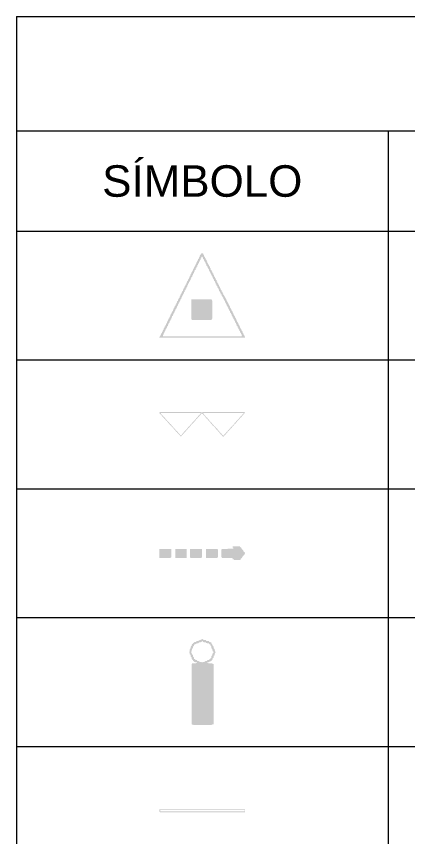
# Model space of a CAD drawing. Header units: metres. Extents: x -1.9 to 50, y -4.7 to 20.4.
# Drawn here: x 34 to 36.74, y 9.77 to 15.5 of the extents above; entities that cross this region are included whole.
import ezdxf
from ezdxf.enums import TextEntityAlignment as Align

# ---------------------------------------------------------------- set-up
doc = ezdxf.new("R2010")
doc.units = ezdxf.units.M
doc.header["$LTSCALE"] = 0.1
for name, color, linetype, lineweight in [('DIVISORIA', 7, 'Continuous', 18), ('ILUMINACAO', 5, 'Continuous', 25), ('INC_EXT', 1, 'Continuous', 25), ('LEGENDA', 7, 'Continuous', 13), ('PASSIVOS', 30, 'Continuous', 25), ('ROTAS', 3, 'Continuous', 35)]:
    doc.layers.add(name, color=color, linetype=linetype, lineweight=lineweight)
doc.styles.add('COSCIP-TEXTO', font='arial.ttf')

# ---------------------------------------------------------------- blocks, each defined once
blk = doc.blocks.new('EXTINTOR_PQS_ABC')
h = blk.add_hatch(color=256)
h.dxf.hatch_style = 1
h.paths.add_polyline_path([(-0.0118, 0.4919), (0.0099, 0.4919), (0.0123, 0.4772), (0.0195, 0.4723), (0.0212, 0.4567), (0.0293, 0.4527), (0.0312, 0.438), (0.0394, 0.4331), (0.0421, 0.4184), (0.0491, 0.4136), (0.0512, 0.3989), (0.0586, 0.394), (0.0603, 0.3776), (0.0677, 0.3755), (0.0701, 0.3597), (0.0785, 0.3548), (0.0813, 0.3401), (0.0882, 0.3352), (0.0902, 0.3206), (0.0978, 0.3157), (0.0995, 0.2991), (0.1068, 0.2973), (0.11, 0.2814), (0.1177, 0.2765), (0.1204, 0.2618), (0.1274, 0.2569), (0.1293, 0.2423), (0.1369, 0.2374), (0.1386, 0.221), (0.1469, 0.2178), (0.1493, 0.2031), (0.1558, 0.2), (0.1595, 0.1835), (0.1665, 0.1786), (0.1681, 0.164), (0.1761, 0.1591), (0.1778, 0.1419), (0.1861, 0.1395), (0.1886, 0.1248), (0.1949, 0.1217), (0.1987, 0.1052), (0.2056, 0.1003), (0.2074, 0.0856), (0.2153, 0.0808), (0.2169, 0.0655), (0.2253, 0.0612), (0.2281, 0.0465), (0.2351, 0.0416), (0.2377, 0.0269), (0.2447, 0.022), (0.2463, 0.0068), (0.2536, 0.0042), (0.2561, -0.0065), (0.2621, -0.0098), (0.2659, -0.0229), (0.2732, -0.0256), (0.2757, -0.0426), (0.2823, -0.0465), (0.2854, -0.0627), (0.2928, -0.0706), (0.2952, -0.0822), (0.302, -0.0856), (0.305, -0.1011), (0.3124, -0.1037), (0.3148, -0.1209), (0.3216, -0.1248), (0.324, -0.1395), (0.3334, -0.1517), (0.3344, -0.1603), (0.3415, -0.164), (0.3442, -0.1794), (0.3515, -0.1823), (0.3535, -0.1982), (0.3603, -0.2031), (0.3637, -0.2195), (0.3726, -0.23), (0.3735, -0.2385), (0.3809, -0.2416), (0.3833, -0.2577), (0.3907, -0.2606), (0.3927, -0.2765), (0.3993, -0.2814), (0.4052, -0.3034), (0.4118, -0.3083), (0.4127, -0.3166), (0.42, -0.3199), (0.4225, -0.336), (0.4298, -0.3392), (0.4323, -0.356), (0.4383, -0.3597), (0.4413, -0.3744), (0.4445, -0.3818), (0.451, -0.3866), (0.4518, -0.3949), (0.4592, -0.3977), (0.4613, -0.4136), (0.469, -0.4179), (0.4714, -0.4344), (0.4769, -0.438), (0.4812, -0.4544), (0.4867, -0.4576), (0.4902, -0.4649), (0.491, -0.4731), (0.4983, -0.4756), (0.5, -0.4919), (-0.5, -0.4919), (-0.4976, -0.4748), (-0.4896, -0.4723), (-0.4858, -0.4576), (-0.4799, -0.4527), (-0.4767, -0.438), (-0.4707, -0.4345), (-0.4682, -0.4237), (-0.462, -0.4209), (-0.4585, -0.4042), (-0.4524, -0.4013), (-0.4499, -0.3866), (-0.4462, -0.3785), (-0.4413, -0.3759), (-0.437, -0.3597), (-0.4315, -0.3563), (-0.4291, -0.3455), (-0.4225, -0.3426), (-0.4204, -0.3279), (-0.4138, -0.323), (-0.4108, -0.3083), (-0.4071, -0.2999), (-0.4022, -0.2975), (-0.3982, -0.2814), (-0.3924, -0.278), (-0.3899, -0.2672), (-0.3834, -0.2643), (-0.3813, -0.2496), (-0.3753, -0.2452), (-0.3723, -0.2374), (-0.3704, -0.2218), (-0.363, -0.2185), (-0.3606, -0.2022), (-0.3532, -0.1992), (-0.3508, -0.1878), (-0.3428, -0.1786), (-0.3402, -0.164), (-0.3337, -0.1601), (-0.3312, -0.1432), (-0.3239, -0.1402), (-0.3214, -0.1244), (-0.3141, -0.121), (-0.3096, -0.1052), (-0.3037, -0.1003), (-0.3005, -0.0856), (-0.2945, -0.0818), (-0.2921, -0.0649), (-0.2847, -0.062), (-0.2822, -0.0465), (-0.2749, -0.043), (-0.2739, -0.0343), (-0.2651, -0.0236), (-0.262, -0.0098), (-0.2554, -0.0059), (-0.2536, 0.0122), (-0.2465, 0.0147), (-0.2431, 0.0326), (-0.2357, 0.0343), (-0.2337, 0.0514), (-0.226, 0.0538), (-0.224, 0.071), (-0.217, 0.0734), (-0.2144, 0.0905), (-0.2074, 0.093), (-0.2046, 0.1101), (-0.1965, 0.1126), (-0.1945, 0.1297), (-0.1868, 0.132), (-0.1848, 0.1493), (-0.1779, 0.1517), (-0.1753, 0.1688), (-0.1677, 0.1713), (-0.1648, 0.1891), (-0.1573, 0.1909), (-0.1553, 0.208), (-0.1477, 0.2104), (-0.1457, 0.2276), (-0.1388, 0.23), (-0.1365, 0.2472), (-0.1306, 0.2514), (-0.1257, 0.2686), (-0.1186, 0.2716), (-0.1168, 0.2863), (-0.1093, 0.2912), (-0.1072, 0.3059), (-0.1012, 0.3109), (-0.0963, 0.3277), (-0.0908, 0.3304), (-0.0877, 0.345), (-0.0796, 0.3499), (-0.0777, 0.3646), (-0.0707, 0.3695), (-0.0681, 0.3842), (-0.062, 0.3892), (-0.0571, 0.4059), (-0.0515, 0.4087), (-0.0485, 0.4233), (-0.0404, 0.4282), (-0.0385, 0.4429), (-0.0312, 0.4478), (-0.029, 0.4625), (-0.0254, 0.4698), (-0.0204, 0.473), (-0.018, 0.4841), (-0.0119, 0.487)])
h.paths.add_polyline_path([(-0.0082, 0.4529), (-0.0105, 0.4356), (-0.018, 0.4335), (-0.0201, 0.416), (-0.0278, 0.4126), (-0.0296, 0.3964), (-0.0369, 0.394), (-0.04, 0.3762), (-0.0475, 0.3744), (-0.0495, 0.3573), (-0.0571, 0.3549), (-0.0592, 0.3377), (-0.0663, 0.3352), (-0.0687, 0.3181), (-0.0763, 0.3157), (-0.0787, 0.2985), (-0.0868, 0.2961), (-0.0888, 0.279), (-0.0963, 0.2767), (-0.0983, 0.2594), (-0.1055, 0.2569), (-0.1078, 0.2398), (-0.1136, 0.2374), (-0.1171, 0.2202), (-0.1255, 0.2153), (-0.1272, 0.2007), (-0.1344, 0.1958), (-0.1368, 0.1811), (-0.1429, 0.1762), (-0.1464, 0.1615), (-0.1535, 0.1566), (-0.1575, 0.1402), (-0.1647, 0.137), (-0.1664, 0.1224), (-0.1738, 0.1175), (-0.1759, 0.1028), (-0.1822, 0.0979), (-0.1868, 0.0812), (-0.193, 0.0783), (-0.1955, 0.0636), (-0.2037, 0.0587), (-0.2055, 0.044), (-0.2124, 0.0392), (-0.215, 0.0245), (-0.2213, 0.0196), (-0.2247, 0.0049), (-0.2323, 0), (-0.2358, -0.0192), (-0.2431, -0.0233), (-0.2456, -0.0392), (-0.2532, -0.044), (-0.2554, -0.0612), (-0.2627, -0.063), (-0.2651, -0.0797), (-0.2725, -0.0821), (-0.2768, -0.0979), (-0.2828, -0.1028), (-0.2848, -0.1175), (-0.2921, -0.1217), (-0.2945, -0.1392), (-0.3018, -0.1413), (-0.3043, -0.1575), (-0.3116, -0.1605), (-0.3148, -0.1762), (-0.3219, -0.1811), (-0.3239, -0.1969), (-0.3312, -0.2001), (-0.3337, -0.2176), (-0.341, -0.2196), (-0.3434, -0.2354), (-0.3508, -0.2386), (-0.3531, -0.2569), (-0.3606, -0.2593), (-0.3624, -0.2765), (-0.369, -0.279), (-0.3728, -0.2973), (-0.3792, -0.2985), (-0.3819, -0.3157), (-0.39, -0.3181), (-0.392, -0.3352), (-0.3993, -0.3377), (-0.4015, -0.3548), (-0.408, -0.3573), (-0.412, -0.3756), (-0.4193, -0.3785), (-0.4211, -0.394), (-0.4292, -0.3964), (-0.4311, -0.4136), (-0.4385, -0.416), (-0.4407, -0.4331), (-0.4473, -0.4356), (-0.4511, -0.4539), (-0.4585, -0.4566), (-0.4598, -0.4723), (-0.456, -0.4746), (0.4592, -0.4743), (0.4614, -0.4698), (0.4592, -0.4539), (0.4539, -0.4503), (0.4494, -0.4343), (0.4424, -0.4307), (0.4396, -0.4152), (0.4323, -0.4132), (0.4301, -0.3964), (0.4225, -0.3928), (0.4205, -0.3768), (0.4137, -0.372), (0.4102, -0.3562), (0.4029, -0.3534), (0.4005, -0.3371), (0.3931, -0.3351), (0.3907, -0.3175), (0.3833, -0.3139), (0.3814, -0.2985), (0.3752, -0.2936), (0.3711, -0.2779), (0.3637, -0.275), (0.3613, -0.2587), (0.354, -0.2568), (0.3515, -0.2391), (0.3442, -0.235), (0.3422, -0.2202), (0.3354, -0.2153), (0.3319, -0.1998), (0.3246, -0.1976), (0.3221, -0.1805), (0.3148, -0.1785), (0.3124, -0.1609), (0.305, -0.1567), (0.3031, -0.1419), (0.296, -0.137), (0.2928, -0.1215), (0.2854, -0.1193), (0.283, -0.1022), (0.2757, -0.1002), (0.2735, -0.0832), (0.2667, -0.0783), (0.2634, -0.0623), (0.2571, -0.0587), (0.2536, -0.0433), (0.2463, -0.0414), (0.2441, -0.0245), (0.2365, -0.0218), (0.2341, -0.007), (0.2263, -0.0049), (0.2243, 0.0122), (0.2162, 0.0147), (0.2132, 0.0318), (0.2062, 0.0343), (0.2031, 0.0514), (0.1966, 0.0538), (0.1942, 0.071), (0.1871, 0.0734), (0.1851, 0.0905), (0.1778, 0.092), (0.174, 0.1101), (0.1671, 0.1126), (0.1639, 0.1297), (0.1575, 0.1321), (0.1558, 0.149), (0.148, 0.1517), (0.1459, 0.1688), (0.1378, 0.1713), (0.136, 0.186), (0.1279, 0.1909), (0.1247, 0.208), (0.1183, 0.2104), (0.1166, 0.2267), (0.1087, 0.23), (0.1062, 0.2472), (0.0986, 0.2496), (0.0968, 0.2643), (0.0888, 0.2692), (0.0858, 0.2863), (0.0792, 0.2888), (0.0775, 0.3059), (0.0701, 0.3076), (0.0677, 0.3244), (0.0594, 0.3279), (0.0575, 0.3426), (0.0496, 0.3475), (0.0465, 0.3646), (0.0401, 0.3671), (0.0383, 0.3837), (0.0303, 0.3866), (0.0285, 0.4019), (0.0212, 0.4049), (0.017, 0.4233), (0.0105, 0.4258), (0.0077, 0.4429), (0.0016, 0.4442), (-0.0009, 0.4533)], flags=16)
h.paths.add_polyline_path([(-0.1254, -0.044), (0.1082, -0.044), (0.1093, -0.0523), (0.1152, -0.0563), (0.116, -0.0661), (0.116, -0.2643), (0.1147, -0.2741), (0.1082, -0.279), (0.1069, -0.2863), (-0.1134, -0.2869), (-0.1169, -0.2863), (-0.1183, -0.2811), (-0.1257, -0.2787), (-0.1272, -0.0563)])
blk = doc.blocks.new('BARRA_ANTIPANICO')
h = blk.add_hatch(color=256)
h.dxf.hatch_style = 1
h.paths.add_polyline_path([(-0.4913, 0.1424), (-0.0175, 0.1425), (-0.0131, 0.1424), (-0.0126, 0.1405), (-0.0099, 0.1404), (0.0063, 0.1405), (0.0067, 0.1424), (0.0084, 0.1425), (0.4802, 0.1425), (0.4856, 0.1424), (0.4861, 0.1405), (0.4888, 0.1404), (0.4907, 0.1405), (0.4917, 0.143), (0.4946, 0.1432), (0.4958, 0.1424), (0.4963, 0.1395), (0.4997, 0.1386), (0.5, 0.1367), (0.4994, 0.1347), (0.4965, 0.1343), (0.4955, 0.1295), (0.4916, 0.129), (0.4907, 0.1244), (0.4875, 0.1242), (0.4867, 0.1203), (0.4829, 0.1194), (0.4819, 0.1156), (0.4781, 0.1146), (0.4771, 0.1108), (0.4727, 0.1088), (0.4711, 0.1021), (0.4679, 0.1002), (0.4668, 0.0966), (0.4632, 0.0954), (0.462, 0.0916), (0.4585, 0.0906), (0.4578, 0.0868), (0.4543, 0.0863), (0.4533, 0.0818), (0.4495, 0.0814), (0.4488, 0.0772), (0.4447, 0.0766), (0.444, 0.0724), (0.4399, 0.0717), (0.4393, 0.0676), (0.436, 0.0666), (0.4351, 0.0622), (0.4317, 0.0619), (0.431, 0.058), (0.4268, 0.0571), (0.4262, 0.0532), (0.4223, 0.0523), (0.4215, 0.0484), (0.4179, 0.0474), (0.415, 0.0398), (0.4131, 0.0397), (0.4104, 0.0369), (0.4104, 0.035), (0.4083, 0.0348), (0.4065, 0.0331), (0.4057, 0.0302), (0.4028, 0.0283), (0.4021, 0.0244), (0.3987, 0.024), (0.3978, 0.0197), (0.3939, 0.0191), (0.3929, 0.0147), (0.3891, 0.0143), (0.3881, 0.0099), (0.3843, 0.0094), (0.3837, 0.0053), (0.3795, 0.0044), (0.3785, -0.0001), (0.3747, -0.0005), (0.3743, -0.0043), (0.3709, -0.0053), (0.3705, -0.0091), (0.3665, -0.0101), (0.3651, -0.0148), (0.3622, -0.0153), (0.3603, -0.0187), (0.3572, -0.0197), (0.3572, -0.0216), (0.3555, -0.0237), (0.3526, -0.0245), (0.3502, -0.0312), (0.3463, -0.0331), (0.3456, -0.0369), (0.3416, -0.0379), (0.3412, -0.0417), (0.3378, -0.0427), (0.3373, -0.0466), (0.333, -0.0475), (0.3325, -0.0515), (0.3287, -0.052), (0.3277, -0.0566), (0.3239, -0.057), (0.3234, -0.0609), (0.3191, -0.0618), (0.3181, -0.0662), (0.3142, -0.0667), (0.3139, -0.0705), (0.3105, -0.072), (0.3102, -0.0753), (0.3061, -0.0772), (0.3047, -0.081), (0.3013, -0.082), (0.2999, -0.0858), (0.2966, -0.0868), (0.2946, -0.0935), (0.2907, -0.0954), (0.2901, -0.0993), (0.2859, -0.1002), (0.2854, -0.1041), (0.2812, -0.105), (0.2807, -0.1089), (0.2774, -0.1098), (0.2769, -0.1139), (0.2731, -0.1143), (0.2724, -0.1184), (0.2683, -0.1192), (0.2677, -0.1232), (0.2635, -0.124), (0.2629, -0.128), (0.2587, -0.1289), (0.2577, -0.1335), (0.2544, -0.1338), (0.2536, -0.1376), (0.25, -0.1386), (0.2489, -0.1424), (0.2462, -0.1432), (0.2404, -0.1429), (0.2392, -0.1386), (0.2351, -0.1376), (0.2347, -0.1338), (0.2304, -0.1328), (0.2299, -0.1287), (0.2261, -0.1283), (0.2251, -0.1239), (0.2213, -0.1235), (0.2203, -0.119), (0.2163, -0.1184), (0.2159, -0.1146), (0.2126, -0.1132), (0.2123, -0.1098), (0.2088, -0.1088), (0.2076, -0.105), (0.2032, -0.1031), (0.2028, -0.1002), (0.2011, -0.0984), (0.1991, -0.0983), (0.1971, -0.0916), (0.1927, -0.0897), (0.1917, -0.0858), (0.1879, -0.0849), (0.187, -0.081), (0.1839, -0.0808), (0.183, -0.0762), (0.1796, -0.0753), (0.1793, -0.0715), (0.1752, -0.0709), (0.1745, -0.0667), (0.1704, -0.066), (0.1695, -0.0616), (0.1656, -0.0611), (0.1647, -0.0566), (0.1611, -0.0561), (0.1605, -0.0523), (0.1565, -0.0513), (0.1557, -0.0475), (0.1513, -0.0458), (0.1495, -0.0388), (0.1466, -0.0369), (0.1462, -0.034), (0.1418, -0.0321), (0.1407, -0.0286), (0.1378, -0.0282), (0.1359, -0.0236), (0.133, -0.0233), (0.1321, -0.0187), (0.1282, -0.0183), (0.1273, -0.0148), (0.123, -0.0139), (0.1225, -0.01), (0.1187, -0.0096), (0.1179, -0.0053), (0.1147, -0.0043), (0.1143, -0.0005), (0.11, 0.0004), (0.1096, 0.0043), (0.1052, 0.0053), (0.1048, 0.0091), (0.1004, 0.0106), (0.0986, 0.0177), (0.0956, 0.0186), (0.094, 0.0206), (0.094, 0.0225), (0.0918, 0.0228), (0.0899, 0.0244), (0.0889, 0.0276), (0.086, 0.0283), (0.085, 0.0321), (0.0816, 0.034), (0.0813, 0.0378), (0.0768, 0.0388), (0.0765, 0.0427), (0.0726, 0.043), (0.0717, 0.0475), (0.0678, 0.0479), (0.0671, 0.0523), (0.063, 0.053), (0.0621, 0.0574), (0.058, 0.058), (0.0573, 0.0622), (0.0533, 0.0628), (0.0529, 0.0666), (0.0496, 0.0676), (0.0486, 0.0722), (0.0458, 0.073), (0.0439, 0.0771), (0.0407, 0.0782), (0.0407, 0.0801), (0.0391, 0.0818), (0.0358, 0.0829), (0.0333, 0.0906), (0.0304, 0.0908), (0.0289, 0.0954), (0.0249, 0.0964), (0.0241, 0.1002), (0.0208, 0.1004), (0.0199, 0.1046), (0.0165, 0.106), (0.016, 0.11), (0.0122, 0.1104), (0.0115, 0.1146), (0.0074, 0.1152), (0.0067, 0.1194), (0.0026, 0.12), (0.002, 0.1242), (-0.0025, 0.1251), (-0.0028, 0.128), (-0.0041, 0.129), (-0.007, 0.1282), (-0.0079, 0.1244), (-0.0118, 0.1233), (-0.0119, 0.1203), (-0.0152, 0.1184), (-0.0166, 0.1146), (-0.0197, 0.1136), (-0.0223, 0.1069), (-0.0242, 0.1069), (-0.026, 0.105), (-0.0271, 0.1015), (-0.0306, 0.1002), (-0.0315, 0.0964), (-0.0353, 0.0954), (-0.0357, 0.0916), (-0.0396, 0.0911), (-0.0405, 0.0867), (-0.0447, 0.0858), (-0.0451, 0.082), (-0.0485, 0.081), (-0.0492, 0.0768), (-0.053, 0.0764), (-0.0535, 0.0724), (-0.0578, 0.0715), (-0.0582, 0.0676), (-0.0626, 0.0667), (-0.063, 0.0628), (-0.067, 0.0619), (-0.0676, 0.058), (-0.0712, 0.057), (-0.0723, 0.0532), (-0.0765, 0.0513), (-0.077, 0.0484), (-0.0801, 0.0465), (-0.0824, 0.0398), (-0.0863, 0.0379), (-0.0866, 0.0348), (-0.0904, 0.0337), (-0.0919, 0.0292), (-0.0958, 0.0283), (-0.0962, 0.0244), (-0.1005, 0.0235), (-0.101, 0.0195), (-0.1051, 0.0187), (-0.1058, 0.0145), (-0.1098, 0.0139), (-0.1102, 0.0101), (-0.1136, 0.0091), (-0.1144, 0.0048), (-0.1182, 0.0044), (-0.1192, -0.0001), (-0.1227, -0.0005), (-0.124, -0.0051), (-0.127, -0.0053), (-0.128, -0.0091), (-0.1316, -0.0101), (-0.1328, -0.0139), (-0.137, -0.0158), (-0.1391, -0.0216), (-0.1422, -0.0227), (-0.1432, -0.0266), (-0.1467, -0.0283), (-0.147, -0.0315), (-0.1514, -0.0331), (-0.1518, -0.0369), (-0.1556, -0.0374), (-0.1566, -0.0419), (-0.1604, -0.0423), (-0.1611, -0.0465), (-0.1652, -0.0472), (-0.1662, -0.0516), (-0.1702, -0.0523), (-0.171, -0.0567), (-0.1748, -0.0572), (-0.1751, -0.0609), (-0.1786, -0.0623), (-0.1789, -0.0657), (-0.1828, -0.0667), (-0.1837, -0.0705), (-0.1881, -0.0724), (-0.19, -0.0791), (-0.1921, -0.0793), (-0.1945, -0.082), (-0.1945, -0.0839), (-0.1986, -0.0858), (-0.1997, -0.0892), (-0.2026, -0.0898), (-0.2037, -0.0945), (-0.2074, -0.0949), (-0.2084, -0.0994), (-0.2116, -0.1002), (-0.212, -0.1041), (-0.216, -0.1046), (-0.217, -0.1091), (-0.221, -0.1098), (-0.2218, -0.1142), (-0.2256, -0.1146), (-0.2266, -0.119), (-0.2304, -0.1194), (-0.2308, -0.1232), (-0.2352, -0.1242), (-0.2355, -0.128), (-0.2387, -0.1299), (-0.24, -0.1339), (-0.2429, -0.1347), (-0.2437, -0.1376), (-0.2458, -0.1386), (-0.2534, -0.1384), (-0.2553, -0.1367), (-0.2554, -0.1347), (-0.2573, -0.1347), (-0.2592, -0.1328), (-0.2599, -0.1299), (-0.2621, -0.1297), (-0.2639, -0.128), (-0.2649, -0.1242), (-0.2685, -0.1232), (-0.2688, -0.1198), (-0.2723, -0.1184), (-0.2726, -0.1148), (-0.2765, -0.1143), (-0.2774, -0.1099), (-0.2812, -0.1095), (-0.2822, -0.105), (-0.286, -0.1046), (-0.287, -0.1), (-0.2908, -0.0995), (-0.2914, -0.0954), (-0.2956, -0.0946), (-0.2966, -0.0902), (-0.3005, -0.0897), (-0.301, -0.0858), (-0.3044, -0.0849), (-0.3052, -0.0805), (-0.3087, -0.0801), (-0.31, -0.0755), (-0.3129, -0.0748), (-0.314, -0.0715), (-0.3158, -0.0699), (-0.3177, -0.0699), (-0.3188, -0.0667), (-0.3206, -0.065), (-0.3225, -0.065), (-0.3228, -0.0628), (-0.3254, -0.0602), (-0.3275, -0.0599), (-0.3297, -0.0532), (-0.333, -0.0522), (-0.334, -0.048), (-0.3375, -0.0465), (-0.3378, -0.043), (-0.3417, -0.0424), (-0.3426, -0.0381), (-0.3465, -0.0375), (-0.3474, -0.0331), (-0.3513, -0.0327), (-0.3522, -0.0282), (-0.356, -0.0278), (-0.357, -0.0232), (-0.3608, -0.0228), (-0.3615, -0.0187), (-0.3656, -0.018), (-0.3662, -0.0149), (-0.3697, -0.0139), (-0.3701, -0.0101), (-0.3743, -0.0093), (-0.3752, -0.0047), (-0.3782, -0.0043), (-0.38, 0.0003), (-0.3829, 0.001), (-0.384, 0.0043), (-0.388, 0.0062), (-0.3888, 0.0091), (-0.393, 0.011), (-0.3936, 0.0139), (-0.3954, 0.0158), (-0.3973, 0.0158), (-0.3992, 0.0225), (-0.4028, 0.0244), (-0.403, 0.0276), (-0.4076, 0.0292), (-0.4085, 0.0331), (-0.4117, 0.0333), (-0.4132, 0.0379), (-0.4165, 0.0381), (-0.4177, 0.0427), (-0.4213, 0.043), (-0.4221, 0.0475), (-0.4264, 0.0484), (-0.427, 0.0525), (-0.4312, 0.0532), (-0.4316, 0.0571), (-0.435, 0.058), (-0.4354, 0.0619), (-0.4398, 0.0628), (-0.4402, 0.0666), (-0.4443, 0.0674), (-0.4452, 0.072), (-0.4491, 0.0729), (-0.4494, 0.0762), (-0.4539, 0.0777), (-0.4542, 0.081), (-0.4587, 0.0826), (-0.459, 0.0858), (-0.4635, 0.0873), (-0.4638, 0.0906), (-0.4667, 0.0925), (-0.4692, 0.1001), (-0.4721, 0.1003), (-0.4732, 0.104), (-0.4769, 0.1051), (-0.4788, 0.1097), (-0.4817, 0.11), (-0.4836, 0.1146), (-0.4865, 0.1148), (-0.4876, 0.1194), (-0.4913, 0.1198), (-0.4922, 0.1243), (-0.4965, 0.1251), (-0.4968, 0.129), (-0.4999, 0.1299), (-0.5, 0.1386), (-0.4914, 0.1405)])
h.paths.add_polyline_path([(0.0132, 0.1328), (0.011, 0.129), (0.0109, 0.1261), (0.0132, 0.1234), (0.0151, 0.1234), (0.0153, 0.1213), (0.019, 0.1184), (0.0213, 0.1117), (0.0254, 0.1098), (0.0256, 0.1066), (0.0295, 0.1057), (0.0304, 0.1016), (0.0349, 0.1002), (0.0352, 0.0967), (0.0396, 0.0954), (0.04, 0.0915), (0.0442, 0.0906), (0.0448, 0.0865), (0.0489, 0.0858), (0.0493, 0.082), (0.0528, 0.081), (0.0534, 0.0769), (0.0573, 0.0764), (0.0582, 0.0718), (0.0614, 0.0714), (0.0624, 0.0676), (0.0662, 0.0666), (0.0672, 0.0628), (0.0717, 0.0611), (0.0736, 0.054), (0.0755, 0.054), (0.0773, 0.0523), (0.0784, 0.0486), (0.0821, 0.0475), (0.0822, 0.0446), (0.0859, 0.0427), (0.0869, 0.0388), (0.0899, 0.0386), (0.0908, 0.034), (0.0952, 0.0331), (0.0956, 0.0291), (0.0999, 0.0283), (0.1004, 0.0243), (0.1047, 0.0235), (0.1052, 0.0194), (0.1091, 0.019), (0.11, 0.0143), (0.1139, 0.0138), (0.1143, 0.0101), (0.1177, 0.0091), (0.1187, 0.0047), (0.1225, 0.0042), (0.1229, 0.0005), (0.1244, -0.0011), (0.1266, -0.0014), (0.1291, -0.0082), (0.1321, -0.009), (0.1338, -0.011), (0.1339, -0.013), (0.1369, -0.0139), (0.1388, -0.0176), (0.1417, -0.0179), (0.1426, -0.0225), (0.147, -0.0235), (0.1474, -0.0273), (0.1509, -0.0283), (0.1512, -0.0321), (0.1551, -0.0325), (0.1561, -0.0371), (0.1602, -0.0379), (0.1608, -0.0421), (0.1647, -0.0425), (0.1653, -0.0465), (0.1697, -0.0475), (0.1704, -0.0517), (0.1743, -0.0522), (0.1746, -0.0561), (0.1786, -0.058), (0.1792, -0.0609), (0.1824, -0.0628), (0.1824, -0.0647), (0.1839, -0.0665), (0.1872, -0.0676), (0.1892, -0.0743), (0.1933, -0.0762), (0.1935, -0.0794), (0.1973, -0.0803), (0.1988, -0.0849), (0.2028, -0.0858), (0.2035, -0.0897), (0.2074, -0.0906), (0.2078, -0.0947), (0.212, -0.0954), (0.2124, -0.0993), (0.2158, -0.1002), (0.2162, -0.1041), (0.2203, -0.1047), (0.2213, -0.1092), (0.2251, -0.1097), (0.2261, -0.1142), (0.2295, -0.1146), (0.2302, -0.1184), (0.2342, -0.1194), (0.235, -0.1232), (0.2395, -0.1251), (0.2413, -0.1319), (0.2462, -0.1324), (0.2477, -0.1319), (0.25, -0.1252), (0.252, -0.1251), (0.2537, -0.1232), (0.2544, -0.1204), (0.2585, -0.1184), (0.2596, -0.115), (0.2625, -0.1144), (0.2644, -0.1098), (0.2673, -0.1095), (0.2683, -0.105), (0.2721, -0.1045), (0.2731, -0.1), (0.2773, -0.0993), (0.2777, -0.0954), (0.2811, -0.0945), (0.2817, -0.0903), (0.2855, -0.0898), (0.286, -0.0858), (0.2903, -0.0849), (0.2913, -0.0805), (0.2951, -0.0801), (0.2961, -0.0757), (0.2999, -0.0753), (0.3002, -0.0715), (0.3047, -0.0695), (0.3048, -0.0667), (0.3066, -0.0648), (0.3085, -0.0648), (0.3086, -0.0628), (0.3124, -0.0599), (0.3124, -0.058), (0.3151, -0.0551), (0.3152, -0.0532), (0.3172, -0.0531), (0.3189, -0.0513), (0.3191, -0.0483), (0.3235, -0.0465), (0.3239, -0.0427), (0.3277, -0.0422), (0.3286, -0.0379), (0.3325, -0.0374), (0.3334, -0.0331), (0.3373, -0.0326), (0.338, -0.0283), (0.3413, -0.0273), (0.3416, -0.0235), (0.3459, -0.0226), (0.3469, -0.0182), (0.3507, -0.0178), (0.3517, -0.0143), (0.3555, -0.0139), (0.3565, -0.0093), (0.3594, -0.0091), (0.3613, -0.0044), (0.3642, -0.0041), (0.3652, -0.0005), (0.3695, 0.0014), (0.37, 0.0043), (0.3731, 0.0062), (0.3747, 0.0131), (0.3791, 0.0149), (0.3795, 0.0185), (0.3833, 0.0191), (0.3843, 0.0234), (0.3887, 0.0244), (0.3891, 0.0283), (0.3933, 0.0292), (0.3939, 0.0334), (0.3977, 0.0338), (0.3983, 0.0379), (0.4027, 0.0388), (0.4031, 0.0427), (0.4065, 0.0436), (0.4073, 0.0479), (0.4111, 0.0484), (0.4121, 0.053), (0.4153, 0.0532), (0.4169, 0.0578), (0.4199, 0.058), (0.4209, 0.0619), (0.4255, 0.0637), (0.4257, 0.0666), (0.4298, 0.0686), (0.4319, 0.0753), (0.4359, 0.0772), (0.4364, 0.0801), (0.4397, 0.082), (0.4409, 0.0857), (0.4444, 0.0868), (0.4452, 0.0906), (0.449, 0.0916), (0.4495, 0.0956), (0.4533, 0.0961), (0.454, 0.1002), (0.4581, 0.1009), (0.4588, 0.105), (0.4629, 0.1057), (0.4639, 0.1103), (0.4677, 0.1107), (0.4681, 0.1146), (0.4716, 0.1156), (0.4719, 0.1194), (0.4763, 0.1203), (0.4767, 0.1242), (0.481, 0.1251), (0.4813, 0.1261), (0.4802, 0.1329)], flags=16)
h.paths.add_polyline_path([(-0.4807, 0.1328), (-0.4811, 0.1309), (-0.4836, 0.1291), (-0.4855, 0.129), (-0.4857, 0.128), (-0.4855, 0.126), (-0.4836, 0.1259), (-0.4819, 0.1242), (-0.4811, 0.1203), (-0.4778, 0.1201), (-0.4768, 0.1156), (-0.4724, 0.1146), (-0.472, 0.1108), (-0.4677, 0.1098), (-0.4673, 0.106), (-0.4639, 0.105), (-0.4635, 0.1012), (-0.4596, 0.1007), (-0.4589, 0.0964), (-0.4548, 0.0957), (-0.4539, 0.0912), (-0.45, 0.0908), (-0.4491, 0.0864), (-0.4451, 0.0858), (-0.4443, 0.0816), (-0.4403, 0.081), (-0.4395, 0.0767), (-0.4358, 0.0762), (-0.4353, 0.0724), (-0.4324, 0.0705), (-0.4323, 0.0686), (-0.4309, 0.0668), (-0.4277, 0.0657), (-0.4277, 0.0638), (-0.4251, 0.061), (-0.4231, 0.0609), (-0.4231, 0.059), (-0.4203, 0.0562), (-0.4183, 0.0561), (-0.4158, 0.0494), (-0.4136, 0.0491), (-0.4119, 0.0475), (-0.4117, 0.0443), (-0.4071, 0.0427), (-0.4064, 0.0388), (-0.4023, 0.0379), (-0.4021, 0.0345), (-0.3985, 0.0331), (-0.3982, 0.0296), (-0.3938, 0.0283), (-0.3935, 0.0244), (-0.3896, 0.024), (-0.3887, 0.0194), (-0.3848, 0.019), (-0.3839, 0.0146), (-0.3797, 0.0139), (-0.3791, 0.0098), (-0.375, 0.0091), (-0.3743, 0.0049), (-0.3704, 0.0046), (-0.3699, 0.0005), (-0.3666, -0.0007), (-0.3656, -0.005), (-0.3625, -0.0053), (-0.3615, -0.0091), (-0.357, -0.0109), (-0.356, -0.0146), (-0.3531, -0.0149), (-0.3513, -0.0184), (-0.3484, -0.0187), (-0.3455, -0.0272), (-0.3426, -0.0275), (-0.3408, -0.0321), (-0.3371, -0.0331), (-0.3369, -0.036), (-0.3332, -0.0379), (-0.3322, -0.0417), (-0.3285, -0.0427), (-0.3276, -0.0465), (-0.3244, -0.0468), (-0.3234, -0.0514), (-0.3192, -0.0523), (-0.3186, -0.0563), (-0.3144, -0.0571), (-0.3139, -0.0611), (-0.3096, -0.0619), (-0.3091, -0.0659), (-0.3048, -0.0667), (-0.3045, -0.0705), (-0.3011, -0.0715), (-0.3004, -0.0758), (-0.2967, -0.0762), (-0.2962, -0.0801), (-0.292, -0.081), (-0.2914, -0.0849), (-0.2873, -0.0858), (-0.2866, -0.0897), (-0.2822, -0.0913), (-0.2819, -0.0945), (-0.2779, -0.0964), (-0.2758, -0.1031), (-0.2717, -0.105), (-0.2712, -0.1079), (-0.2679, -0.1098), (-0.2669, -0.1133), (-0.2631, -0.1146), (-0.2621, -0.1181), (-0.2592, -0.1185), (-0.2578, -0.1232), (-0.2544, -0.1236), (-0.2534, -0.128), (-0.2525, -0.1282), (-0.2448, -0.1277), (-0.2445, -0.1242), (-0.241, -0.1231), (-0.2399, -0.1194), (-0.2366, -0.1175), (-0.2361, -0.1146), (-0.232, -0.1127), (-0.23, -0.106), (-0.226, -0.1041), (-0.2256, -0.1005), (-0.2218, -0.0998), (-0.2208, -0.0956), (-0.217, -0.095), (-0.2161, -0.0906), (-0.2122, -0.0901), (-0.2115, -0.0858), (-0.2081, -0.0849), (-0.2078, -0.081), (-0.2036, -0.0803), (-0.203, -0.0762), (-0.1988, -0.0754), (-0.1978, -0.0708), (-0.1945, -0.0705), (-0.193, -0.0659), (-0.1901, -0.0656), (-0.189, -0.0619), (-0.1853, -0.0608), (-0.1842, -0.0571), (-0.1802, -0.0551), (-0.1785, -0.0484), (-0.1751, -0.0465), (-0.1748, -0.0435), (-0.171, -0.0424), (-0.1692, -0.0379), (-0.1662, -0.0376), (-0.1652, -0.033), (-0.1614, -0.0325), (-0.1604, -0.028), (-0.1563, -0.0273), (-0.1556, -0.0232), (-0.1518, -0.0228), (-0.1508, -0.0183), (-0.147, -0.0178), (-0.146, -0.0142), (-0.1432, -0.0135), (-0.1429, -0.0101), (-0.1384, -0.0086), (-0.1374, -0.0046), (-0.1336, -0.0038), (-0.1333, -0.0005), (-0.1292, 0.0014), (-0.1274, 0.0081), (-0.1232, 0.0101), (-0.1221, 0.0135), (-0.1192, 0.0141), (-0.1173, 0.0186), (-0.1144, 0.019), (-0.1135, 0.0235), (-0.1102, 0.0244), (-0.1096, 0.0285), (-0.1054, 0.0292), (-0.1048, 0.0333), (-0.101, 0.0337), (-0.1, 0.0382), (-0.0962, 0.0387), (-0.0952, 0.0432), (-0.0914, 0.0437), (-0.0904, 0.0481), (-0.0866, 0.0485), (-0.0856, 0.0529), (-0.0822, 0.0532), (-0.0816, 0.0571), (-0.0787, 0.059), (-0.0779, 0.0619), (-0.076, 0.0636), (-0.0739, 0.0638), (-0.0739, 0.0657), (-0.0712, 0.0684), (-0.0692, 0.0686), (-0.067, 0.0753), (-0.063, 0.0772), (-0.0626, 0.081), (-0.0588, 0.0815), (-0.0578, 0.0858), (-0.054, 0.0863), (-0.0531, 0.0906), (-0.0492, 0.0912), (-0.0485, 0.0954), (-0.0452, 0.0964), (-0.0448, 0.1002), (-0.0405, 0.1011), (-0.0401, 0.105), (-0.0357, 0.1059), (-0.0348, 0.1104), (-0.0314, 0.1108), (-0.03, 0.1154), (-0.0271, 0.1156), (-0.026, 0.1194), (-0.0223, 0.1205), (-0.0212, 0.1242), (-0.017, 0.1261), (-0.0175, 0.1298), (-0.0204, 0.1302), (-0.0223, 0.1328)], flags=16)
blk = doc.blocks.new('ROTA_DE_FUGA_FINAL')
h = blk.add_hatch(color=256)
h.dxf.hatch_style = 1
h.paths.add_polyline_path([(0.3528, 0.0804), (0.4379, 0.0807), (0.4388, 0.0738), (0.4458, 0.0729), (0.4463, 0.066), (0.4538, 0.0655), (0.4551, 0.0515), (0.4612, 0.0505), (0.4621, 0.0431), (0.4686, 0.0427), (0.4695, 0.0353), (0.477, 0.0348), (0.4783, 0.0208), (0.4844, 0.0199), (0.4853, 0.0125), (0.4928, 0.012), (0.4937, 0.0045), (0.5, 0.0032), (0.4996, -0.0033), (0.4938, -0.0043), (0.4928, -0.0174), (0.4919, -0.0182), (0.4853, -0.0186), (0.4844, -0.026), (0.4779, -0.0264), (0.477, -0.0347), (0.4705, -0.0349), (0.4695, -0.0358), (0.4686, -0.048), (0.4677, -0.0489), (0.4621, -0.0493), (0.4612, -0.0576), (0.4547, -0.058), (0.4537, -0.0654), (0.4472, -0.0656), (0.4463, -0.0665), (0.4454, -0.0787), (0.4445, -0.0796), (0.4361, -0.0807), (0.3775, -0.0798), (0.37, -0.0789), (0.3693, -0.074), (0.3682, -0.0733), (0.3542, -0.0729), (0.3527, -0.0721), (0.353, -0.0591), (0.3514, -0.0576), (0.2293, -0.0573), (0.2287, -0.0494), (0.2231, -0.0489), (0.2224, -0.048), (0.2223, -0.0405), (0.2224, 0.0413), (0.2231, 0.0428), (0.2278, 0.0428), (0.2286, 0.0497), (0.2306, 0.0504), (0.3612, 0.0506), (0.3623, 0.0515), (0.3623, 0.0562), (0.3609, 0.059), (0.3607, 0.0651), (0.3527, 0.0664)])
h.paths.add_polyline_path([(-0.1435, 0.0497), (-0.1339, 0.0504), (-0.0038, 0.05), (-0.0038, -0.0498), (-0.0106, -0.0508), (-0.0106, -0.0563), (-0.0131, -0.0576), (-0.1356, -0.0573), (-0.1364, -0.0508), (-0.1423, -0.0505), (-0.1437, -0.0489)])
h.paths.add_polyline_path([(-0.4998, 0.0497), (-0.491, 0.0504), (-0.3608, 0.0498), (-0.3608, -0.0495), (-0.3673, -0.0503), (-0.3675, -0.0563), (-0.3692, -0.0576), (-0.4984, -0.0571), (-0.5, -0.048)])
h.paths.add_polyline_path([(0.0431, 0.0497), (0.053, 0.0504), (0.1729, 0.0504), (0.1751, 0.0497), (0.1757, 0.0441), (0.1813, 0.0439), (0.1823, 0.0422), (0.182, -0.0489), (0.1748, -0.0495), (0.1744, -0.0563), (0.1729, -0.0576), (0.0437, -0.0573), (0.0429, -0.048)])
h.paths.add_polyline_path([(-0.3141, 0.0497), (-0.3041, 0.0504), (-0.1832, 0.0504), (-0.1815, 0.0497), (-0.1806, 0.0413), (-0.1806, -0.048), (-0.1818, -0.0508), (-0.182, -0.0573), (-0.3134, -0.0574), (-0.3143, -0.048)])
blk = doc.blocks.new('PONTO_ILUMINACAO_EMERGENCIA')
h = blk.add_hatch(color=256)
h.dxf.hatch_style = 1
h.paths.add_polyline_path([(-0.0047, 0.5), (0.005, 0.5), (0.0072, 0.4942), (0.0188, 0.4904), (0.0421, 0.4884), (0.0459, 0.4797), (0.077, 0.4757), (0.082, 0.4651), (0.1053, 0.4622), (0.1097, 0.4419), (0.1184, 0.439), (0.1206, 0.4179), (0.1322, 0.4157), (0.1344, 0.3924), (0.1414, 0.3866), (0.1452, 0.3779), (0.1484, 0.3547), (0.1556, 0.3518), (0.1555, 0.3425), (0.1487, 0.3401), (0.1431, 0.3111), (0.1346, 0.3052), (0.1326, 0.282), (0.121, 0.2791), (0.1187, 0.2587), (0.1089, 0.2558), (0.1078, 0.2442), (0.0857, 0.239), (0.0799, 0.2315), (0.0595, 0.2297), (0.0579, 0.2268), (0.0584, 0.221), (0.0624, 0.2194), (0.1177, 0.2184), (0.1206, 0.212), (0.1322, 0.2087), (0.1335, 0.2035), (0.1336, -0.4883), (0.1322, -0.4929), (0.1206, -0.4939), (0.1067, -0.4999), (-0.1032, -0.5), (-0.1043, -0.497), (-0.1178, -0.4952), (-0.1228, -0.4912), (-0.1228, 0.2064), (-0.118, 0.218), (-0.0713, 0.2192), (-0.0621, 0.221), (-0.0601, 0.2268), (-0.0916, 0.2329), (-0.0961, 0.2413), (-0.1076, 0.2442), (-0.1083, 0.2558), (-0.1207, 0.2614), (-0.1253, 0.2878), (-0.1335, 0.2936), (-0.1358, 0.3169), (-0.1445, 0.3198), (-0.1468, 0.3416), (-0.1498, 0.3457), (-0.1556, 0.3459), (-0.1556, 0.3488), (-0.1498, 0.3495), (-0.1476, 0.3547), (-0.1454, 0.3779), (-0.1421, 0.3866), (-0.1346, 0.3924), (-0.1329, 0.4157), (-0.1236, 0.4201), (-0.1207, 0.4412), (-0.112, 0.4429), (-0.109, 0.4506), (-0.0988, 0.4564), (-0.0945, 0.4634), (-0.0713, 0.4655), (-0.0684, 0.4771), (-0.0451, 0.479), (-0.0364, 0.4826), (-0.0306, 0.4897), (-0.0073, 0.4925)])
h.paths.add_polyline_path([(-0.0044, 0.4758), (-0.0073, 0.465), (-0.0322, 0.4622), (-0.0396, 0.4593), (-0.0451, 0.4522), (-0.0684, 0.4496), (-0.0713, 0.4416), (-0.093, 0.439), (-0.0971, 0.4186), (-0.1062, 0.4157), (-0.1091, 0.3906), (-0.1178, 0.3896), (-0.1191, 0.3866), (-0.125, 0.3547), (-0.1294, 0.353), (-0.1305, 0.3459), (-0.1226, 0.3401), (-0.1207, 0.3194), (-0.109, 0.3169), (-0.1067, 0.2936), (-0.0981, 0.2878), (-0.0945, 0.2686), (-0.0858, 0.2668), (-0.08, 0.2579), (-0.0623, 0.2558), (-0.0579, 0.2442), (-0.0335, 0.2416), (-0.0306, 0.2325), (0.0014, 0.2301), (0.0276, 0.2355), (0.0334, 0.2424), (0.056, 0.2442), (0.0585, 0.2558), (0.0799, 0.2583), (0.0857, 0.2664), (0.0944, 0.2682), (0.0974, 0.2791), (0.106, 0.2817), (0.108, 0.3052), (0.1149, 0.3082), (0.1218, 0.3372), (0.1322, 0.343), (0.1324, 0.3488), (0.1293, 0.3539), (0.1206, 0.3567), (0.1184, 0.3779), (0.1148, 0.3876), (0.1076, 0.3924), (0.105, 0.4157), (0.0967, 0.4186), (0.0944, 0.4391), (0.0828, 0.4404), (0.077, 0.4487), (0.0453, 0.4535), (0.0421, 0.4615), (0.0188, 0.4634), (0.0078, 0.468), (0.0043, 0.4762)], flags=16)
blk = doc.blocks.new('DIVISORIA')
h = blk.add_hatch(color=256)
h.dxf.hatch_style = 1
h.paths.add_polyline_path([(-0.4938, 0.0162), (0.4985, 0.0162), (0.4998, 0.0149), (0.5, -0.0101), (0.4992, -0.016), (0.4932, -0.0162), (-0.4937, -0.0162), (-0.4948, -0.0154), (-0.4951, -0.0115), (-0.4997, -0.0112), (-0.5, -0.0101), (-0.4999, 0.0156)])
h.paths.add_polyline_path([(-0.4891, 0.0105), (-0.4896, 0.0096), (-0.4896, -0.0042), (-0.4885, -0.0053), (0.4926, -0.0053), (0.4939, -0.0051), (0.4941, -0.0042), (0.4941, 0.0096), (0.4932, 0.0105)], flags=16)

msp = doc.modelspace()

# ---------------------------------------------------------------- linework, layer by layer
at = {"layer": 'LEGENDA'}
for p, q in [((34, 15.5), (34, 4.1)), ((34, 15.5), (50, 15.5)), ((34, 14.7), (50, 14.7)), ((36.6, 14.7), (36.6, 4.1)), ((34, 14), (50, 14)), ((34, 13.1), (50, 13.1)), ((34, 12.2), (50, 12.2)), ((34, 11.3), (50, 11.3)), ((34, 10.4), (50, 10.4))]:
    msp.add_line(p, q, dxfattribs=at)

# ---------------------------------------------------------------- block references
at = {"layer": 'DIVISORIA', "xscale": 0.6000000000000001, "yscale": 0.6000000000000001, "zscale": 0.6000000000000001}
msp.add_blockref('DIVISORIA', (35.3, 9.95), dxfattribs=at)
at = {"layer": 'ILUMINACAO', "xscale": 0.6000000000000001, "yscale": 0.6000000000000001, "zscale": 0.6000000000000001}
msp.add_blockref('PONTO_ILUMINACAO_EMERGENCIA', (35.3, 10.85), dxfattribs=at)
at = {"layer": 'INC_EXT', "xscale": 0.6000000000000001, "yscale": 0.6000000000000001, "zscale": 0.6000000000000001}
msp.add_blockref('EXTINTOR_PQS_ABC', (35.3, 13.55), dxfattribs=at)
at = {"layer": 'PASSIVOS', "xscale": 0.6000000000000001, "yscale": 0.6000000000000001, "zscale": 0.6000000000000001}
msp.add_blockref('BARRA_ANTIPANICO', (35.3, 12.65), dxfattribs=at)
at = {"layer": 'ROTAS', "xscale": 0.6000000000000001, "yscale": 0.6000000000000001, "zscale": 0.6000000000000001}
msp.add_blockref('ROTA_DE_FUGA_FINAL', (35.3, 11.75), dxfattribs=at)

# ---------------------------------------------------------------- texts
at = {"layer": 'LEGENDA', "style": 'COSCIP-TEXTO'}
msp.add_text('SÍMBOLO', height=0.22, dxfattribs=at).set_placement((35.3, 14.35), align=Align.MIDDLE_CENTER)

doc.saveas('drawing.dxf')
